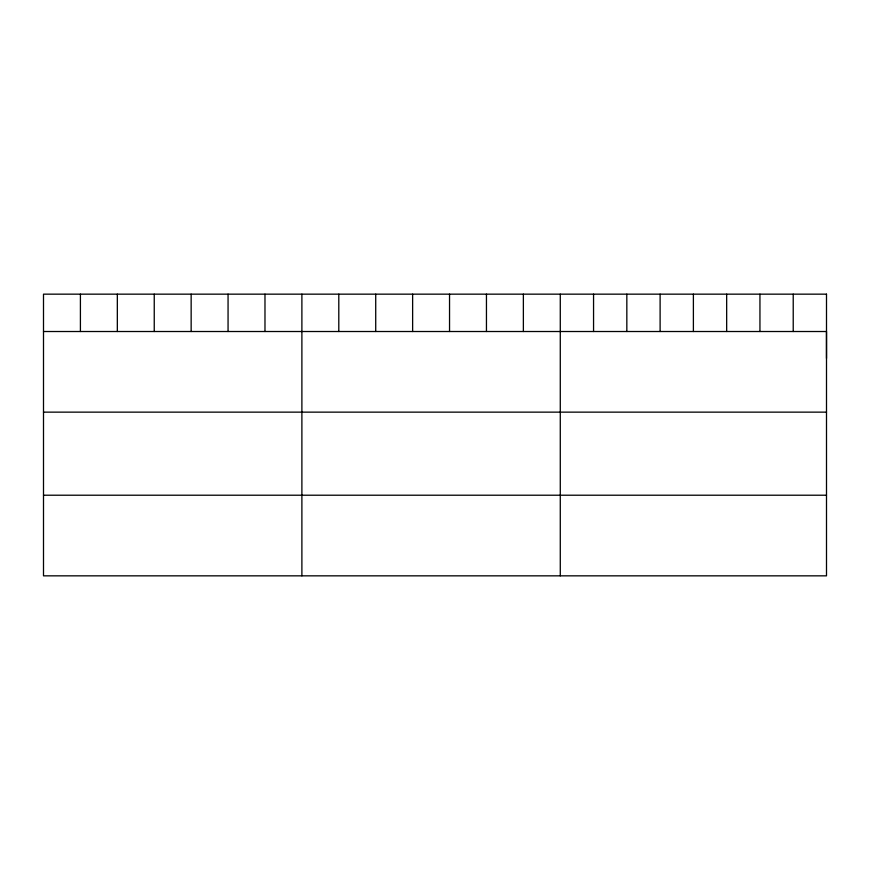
<?xml version="1.0" encoding="UTF-8"?>
<svg xmlns="http://www.w3.org/2000/svg" width="870" height="870" viewBox="0 0 870 870"><rect width="100%" height="100%" fill="white"/><g stroke="black" fill="none" stroke-linecap="round" stroke-linejoin="round"><path stroke-width="1.3" d="M826.5 358.386L826.5 331.513L43.5 331.513M43.5 412.141L826.5 412.141M43.5 495.215L826.5 495.215M793.222 294.158L793.222 331.513M759.945 294.158L759.945 331.513M726.668 294.158L726.668 331.513M693.39 294.158L693.39 331.513M660.112 294.158L660.112 331.513M626.835 294.158L626.835 331.513M593.557 294.158L593.557 331.513M560.28 294.158L560.28 575.842M523.37 294.158L523.37 331.513M486.45 294.158L486.45 331.513M449.54 294.158L449.54 331.513M412.63 294.158L412.63 331.513M375.72 294.158L375.72 331.513M338.8 294.158L338.8 331.513M301.89 294.158L301.89 575.842M264.98 294.158L264.98 331.513M228.06 294.158L228.06 331.513M191.15 294.158L191.15 331.513M154.24 294.158L154.24 331.513M117.33 294.158L117.33 331.513M80.41 294.158L80.41 331.513M826.5 294.158L43.5 294.158L43.5 575.842L826.5 575.842L826.5 294.158"/></g></svg>
